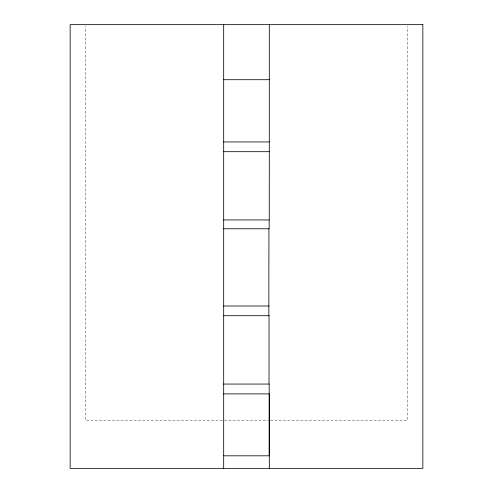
<?xml version="1.0" encoding="UTF-8"?>
<svg xmlns="http://www.w3.org/2000/svg" width="493" height="493" viewBox="0 0 493 493"><rect width="100%" height="100%" fill="white"/><g stroke="black" fill="none" stroke-linecap="round" stroke-linejoin="round"><path stroke-width="0.37" stroke-dasharray="2.46 1.85" d="M269.942 420.529L85.671 420.529L85.671 26.191M270.423 420.529L407.329 420.529L407.329 26.191"/><path stroke-width="0.74" d="M268.851 315.711L268.919 228.777M223.68 79.706L269.32 79.706M223.68 141.941L269.32 141.941M223.68 151.69L269.32 151.69M223.68 219.94L269.27 219.94L269.32 24.65M223.68 228.777L269.16 228.777L269.16 219.94M223.68 305.993L268.919 305.993M223.68 315.711L269.024 315.711M223.68 384.059L269.19 384.059L269.19 455.809M223.68 393.895L269.32 393.895L269.32 468.35M223.68 455.809L269.32 455.809M269.024 315.514L269.024 384.059M223.68 24.65L223.68 468.35M422.852 24.65L70.148 24.65L70.148 468.35L422.852 468.35L422.852 24.65"/></g></svg>
